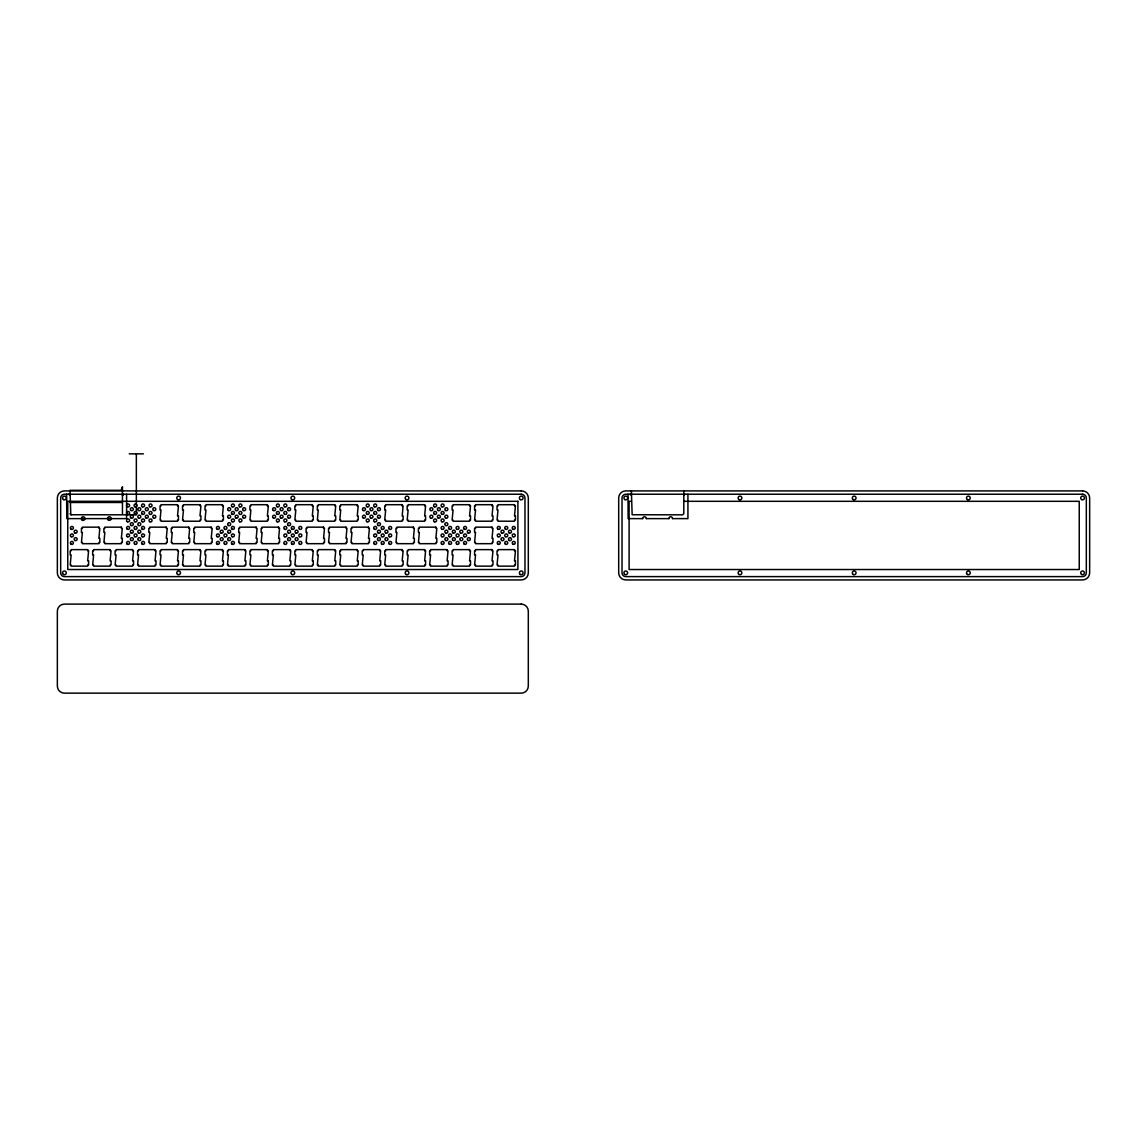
<?xml version="1.0" encoding="UTF-8"?>
<svg xmlns="http://www.w3.org/2000/svg" width="1147" height="1147" viewBox="0 0 1147 1147"><rect width="100%" height="100%" fill="white"/><g stroke="black" fill="none" stroke-linecap="round" stroke-linejoin="round"><path stroke-width="1.5" d="M122.457 513.641L122.457 486.772L121.037 490.314L70.039 490.314L70.784 514.745L136.35 514.831L136.35 453.854M683.813 495.404L684.988 494.228M129.267 453.854L143.418 453.854M631.395 501.311L629.101 501.311L629.101 569.529L1079.241 569.529L1079.241 501.311L683.813 501.311M70.039 502.486L122.457 502.486M642.693 518.616L628.126 518.616L627.997 494.228M646.291 518.616L668.902 518.616M672.5 518.616L687.928 518.616L687.928 494.228M630.205 494.228L631.395 495.404M71.114 514.817L70.039 513.641M66.641 494.228L66.784 518.616L126.586 518.616L126.586 494.228M683.813 490.902L683.798 513.756L682.623 514.831L632.14 514.745L631.395 490.902M642.693 518.573A1.792 1.792 0 0 1 644.499 516.767A1.792 1.792 0 0 1 646.291 518.573M668.902 518.573A1.792 1.792 0 0 1 670.708 516.767A1.792 1.792 0 0 1 672.5 518.573M122.471 495.318L123.647 494.228L122.471 495.303M521.225 490.902L64.433 490.902A7.083 7.083 0 0 0 57.35 497.97L57.35 572.855A7.083 7.083 0 0 0 64.433 579.938L521.225 579.938A7.083 7.083 0 0 0 528.308 572.855L528.308 497.97A7.083 7.083 0 0 0 521.225 490.902M1082.567 490.902L625.775 490.902A7.083 7.083 0 0 0 618.692 497.97L618.692 572.855A7.083 7.083 0 0 0 625.775 579.938L1082.567 579.938A7.083 7.083 0 0 0 1089.65 572.855L1089.65 497.97A7.083 7.083 0 0 0 1082.567 490.902M521.225 494.228L64.433 494.228A3.742 3.742 0 0 0 60.676 497.97L60.676 572.855A3.742 3.742 0 0 0 64.433 576.611L521.225 576.611A3.742 3.742 0 0 0 524.968 572.855L524.968 497.97A3.742 3.742 0 0 0 521.225 494.228M1082.567 494.228L625.775 494.228A3.742 3.742 0 0 0 622.032 497.97L622.032 572.855A3.742 3.742 0 0 0 625.775 576.611L1082.567 576.611A3.742 3.742 0 0 0 1086.324 572.855L1086.324 497.97A3.742 3.742 0 0 0 1082.567 494.228M517.899 501.311L67.759 501.311L67.759 569.529L517.899 569.529L517.899 501.311M177.527 504.694L161.01 504.694L161.01 505.87L160.064 505.87L160.064 509.999L161.01 509.999L160.064 520.021L161.01 520.021L161.01 521.211L177.527 521.211L177.527 520.021L178.459 520.021L178.459 515.906L177.527 515.906L178.459 505.87L177.527 505.87L177.527 504.694M199.979 504.694L183.477 504.694L183.477 505.87L182.531 505.87L182.531 509.999L183.477 509.999L182.531 520.021L183.477 520.021L183.477 521.211L199.979 521.211L199.979 520.021L200.926 520.021L200.926 515.906L199.979 515.906L200.926 505.87L199.979 505.87L199.979 504.694M222.446 504.694L205.944 504.694L205.944 505.87L204.998 505.87L204.998 509.999L205.944 509.999L204.998 520.021L205.944 520.021L205.944 521.211L222.446 521.211L222.446 520.021L223.393 520.021L223.393 515.906L222.446 515.906L223.393 505.87L222.446 505.87L222.446 504.694M267.38 504.694L250.878 504.694L250.878 505.87L249.931 505.87L249.931 509.999L250.878 509.999L249.931 520.021L250.878 520.021L250.878 521.211L267.38 521.211L267.38 520.021L268.326 520.021L268.326 515.906L267.38 515.906L268.326 505.87L267.38 505.87L267.38 504.694M312.314 504.694L295.811 504.694L295.811 505.87L294.865 505.87L294.865 509.999L295.811 509.999L294.865 520.021L295.811 520.021L295.811 521.211L312.314 521.211L312.314 520.021L313.26 520.021L313.26 515.906L312.314 515.906L313.26 505.87L312.314 505.87L312.314 504.694M334.781 504.694L318.264 504.694L318.264 505.87L317.332 505.87L317.332 509.999L318.264 509.999L317.332 520.021L318.264 520.021L318.264 521.211L334.781 521.211L334.781 520.021L335.727 520.021L335.727 515.906L334.781 515.906L335.727 505.87L334.781 505.87L334.781 504.694M357.247 504.694L340.731 504.694L340.731 505.87L339.799 505.87L339.799 509.999L340.731 509.999L339.799 520.021L340.731 520.021L340.731 521.211L357.247 521.211L357.247 520.021L358.194 520.021L358.194 515.906L357.247 515.906L358.194 505.87L357.247 505.87L357.247 504.694M402.181 504.694L385.664 504.694L385.664 505.87L384.718 505.87L384.718 509.999L385.664 509.999L384.718 520.021L385.664 520.021L385.664 521.211L402.181 521.211L402.181 520.021L403.127 520.021L403.127 515.906L402.181 515.906L403.127 505.87L402.181 505.87L402.181 504.694M424.648 504.694L408.131 504.694L408.131 505.87L407.185 505.87L407.185 509.999L408.131 509.999L407.185 520.021L408.131 520.021L408.131 521.211L424.648 521.211L424.648 520.021L425.58 520.021L425.58 515.906L424.648 515.906L425.58 505.87L424.648 505.87L424.648 504.694M469.567 504.694L453.065 504.694L453.065 505.87L452.119 505.87L452.119 509.999L453.065 509.999L452.119 520.021L453.065 520.021L453.065 521.211L469.567 521.211L469.567 520.021L470.514 520.021L470.514 515.906L469.567 515.906L470.514 505.87L469.567 505.87L469.567 504.694M492.034 504.694L475.532 504.694L475.532 505.87L474.586 505.87L474.586 509.999L475.532 509.999L474.586 520.021L475.532 520.021L475.532 521.211L492.034 521.211L492.034 520.021L492.981 520.021L492.981 515.906L492.034 515.906L492.981 505.87L492.034 505.87L492.034 504.694M514.501 504.694L497.999 504.694L497.999 505.87L497.052 505.87L497.052 509.999L497.999 509.999L497.052 520.021L497.999 520.021L497.999 521.211L514.501 521.211L514.501 520.021L515.447 520.021L515.447 515.906L514.501 515.906L515.447 505.87L514.501 505.87L514.501 504.694M98.886 527.161L82.383 527.161L82.383 528.337L81.437 528.337L81.437 532.466L82.383 532.466L81.437 542.488L82.383 542.488L82.383 543.678L98.886 543.678L98.886 542.488L99.832 542.488L99.832 538.359L98.886 538.359L99.832 528.337L98.886 528.337L98.886 527.161M121.353 527.161L104.85 527.161L104.85 528.337L103.904 528.337L103.904 532.466L104.85 532.466L103.904 542.488L104.85 542.488L104.85 543.678L121.353 543.678L121.353 542.488L122.299 542.488L122.299 538.359L121.353 538.359L122.299 528.337L121.353 528.337L121.353 527.161M166.286 527.161L149.784 527.161L149.784 528.337L148.838 528.337L148.838 532.466L149.784 532.466L148.838 542.488L149.784 542.488L149.784 543.678L166.286 543.678L166.286 542.488L167.233 542.488L167.233 538.359L166.286 538.359L167.233 528.337L166.286 528.337L166.286 527.161M188.753 527.161L172.236 527.161L172.236 528.337L171.304 528.337L171.304 532.466L172.236 532.466L171.304 542.488L172.236 542.488L172.236 543.678L188.753 543.678L188.753 542.488L189.699 542.488L189.699 538.359L188.753 538.359L189.699 528.337L188.753 528.337L188.753 527.161M211.22 527.161L194.703 527.161L194.703 528.337L193.771 528.337L193.771 532.466L194.703 532.466L193.771 542.488L194.703 542.488L194.703 543.678L211.22 543.678L211.22 542.488L212.166 542.488L212.166 538.359L211.22 538.359L212.166 528.337L211.22 528.337L211.22 527.161M256.154 527.161L239.637 527.161L239.637 528.337L238.691 528.337L238.691 532.466L239.637 532.466L238.691 542.488L239.637 542.488L239.637 543.678L256.154 543.678L256.154 542.488L257.1 542.488L257.1 538.359L256.154 538.359L257.1 528.337L256.154 528.337L256.154 527.161M278.621 527.161L262.104 527.161L262.104 528.337L261.158 528.337L261.158 532.466L262.104 532.466L261.158 542.488L262.104 542.488L262.104 543.678L278.621 543.678L278.621 542.488L279.553 542.488L279.553 538.359L278.621 538.359L279.553 528.337L278.621 528.337L278.621 527.161M323.554 527.161L307.038 527.161L307.038 528.337L306.091 528.337L306.091 532.466L307.038 532.466L306.091 542.488L307.038 542.488L307.038 543.678L323.554 543.678L323.554 542.488L324.486 542.488L324.486 538.359L323.554 538.359L324.486 528.337L323.554 528.337L323.554 527.161M346.007 527.161L329.504 527.161L329.504 528.337L328.558 528.337L328.558 532.466L329.504 532.466L328.558 542.488L329.504 542.488L329.504 543.678L346.007 543.678L346.007 542.488L346.953 542.488L346.953 538.359L346.007 538.359L346.953 528.337L346.007 528.337L346.007 527.161M368.474 527.161L351.971 527.161L351.971 528.337L351.025 528.337L351.025 532.466L351.971 532.466L351.025 542.488L351.971 542.488L351.971 543.678L368.474 543.678L368.474 542.488L369.42 542.488L369.42 538.359L368.474 538.359L369.42 528.337L368.474 528.337L368.474 527.161M413.407 527.161L396.905 527.161L396.905 528.337L395.959 528.337L395.959 532.466L396.905 532.466L395.959 542.488L396.905 542.488L396.905 543.678L413.407 543.678L413.407 542.488L414.354 542.488L414.354 538.359L413.407 538.359L414.354 528.337L413.407 528.337L413.407 527.161M435.874 527.161L419.372 527.161L419.372 528.337L418.426 528.337L418.426 532.466L419.372 532.466L418.426 542.488L419.372 542.488L419.372 543.678L435.874 543.678L435.874 542.488L436.821 542.488L436.821 538.359L435.874 538.359L436.821 528.337L435.874 528.337L435.874 527.161M492.034 527.161L475.532 527.161L475.532 528.337L474.586 528.337L474.586 532.466L475.532 532.466L474.586 542.488L475.532 542.488L475.532 543.678L492.034 543.678L492.034 542.488L492.981 542.488L492.981 538.359L492.034 538.359L492.981 528.337L492.034 528.337L492.034 527.161M87.659 549.628L71.143 549.628L71.143 550.804L70.211 550.804L70.211 554.933L71.143 554.933L70.211 564.955L71.143 564.955L71.143 566.145L87.659 566.145L87.659 564.955L88.606 564.955L88.606 560.826L87.659 560.826L88.606 550.804L87.659 550.804L87.659 549.628M110.126 549.628L93.61 549.628L93.61 550.804L92.663 550.804L92.663 554.933L93.61 554.933L92.663 564.955L93.61 564.955L93.61 566.145L110.126 566.145L110.126 564.955L111.073 564.955L111.073 560.826L110.126 560.826L111.073 550.804L110.126 550.804L110.126 549.628M132.593 549.628L116.076 549.628L116.076 550.804L115.13 550.804L115.13 554.933L116.076 554.933L115.13 564.955L116.076 564.955L116.076 566.145L132.593 566.145L132.593 564.955L133.539 564.955L133.539 560.826L132.593 560.826L133.539 550.804L132.593 550.804L132.593 549.628M155.06 549.628L138.543 549.628L138.543 550.804L137.597 550.804L137.597 554.933L138.543 554.933L137.597 564.955L138.543 564.955L138.543 566.145L155.06 566.145L155.06 564.955L155.992 564.955L155.992 560.826L155.06 560.826L155.992 550.804L155.06 550.804L155.06 549.628M177.527 549.628L161.01 549.628L161.01 550.804L160.064 550.804L160.064 554.933L161.01 554.933L160.064 564.955L161.01 564.955L161.01 566.145L177.527 566.145L177.527 564.955L178.459 564.955L178.459 560.826L177.527 560.826L178.459 550.804L177.527 550.804L177.527 549.628M199.979 549.628L183.477 549.628L183.477 550.804L182.531 550.804L182.531 554.933L183.477 554.933L182.531 564.955L183.477 564.955L183.477 566.145L199.979 566.145L199.979 564.955L200.926 564.955L200.926 560.826L199.979 560.826L200.926 550.804L199.979 550.804L199.979 549.628M222.446 549.628L205.944 549.628L205.944 550.804L204.998 550.804L204.998 554.933L205.944 554.933L204.998 564.955L205.944 564.955L205.944 566.145L222.446 566.145L222.446 564.955L223.393 564.955L223.393 560.826L222.446 560.826L223.393 550.804L222.446 550.804L222.446 549.628M244.913 549.628L228.411 549.628L228.411 550.804L227.464 550.804L227.464 554.933L228.411 554.933L227.464 564.955L228.411 564.955L228.411 566.145L244.913 566.145L244.913 564.955L245.859 564.955L245.859 560.826L244.913 560.826L245.859 550.804L244.913 550.804L244.913 549.628M267.38 549.628L250.878 549.628L250.878 550.804L249.931 550.804L249.931 554.933L250.878 554.933L249.931 564.955L250.878 564.955L250.878 566.145L267.38 566.145L267.38 564.955L268.326 564.955L268.326 560.826L267.38 560.826L268.326 550.804L267.38 550.804L267.38 549.628M289.847 549.628L273.344 549.628L273.344 550.804L272.398 550.804L272.398 554.933L273.344 554.933L272.398 564.955L273.344 564.955L273.344 566.145L289.847 566.145L289.847 564.955L290.793 564.955L290.793 560.826L289.847 560.826L290.793 550.804L289.847 550.804L289.847 549.628M312.314 549.628L295.811 549.628L295.811 550.804L294.865 550.804L294.865 554.933L295.811 554.933L294.865 564.955L295.811 564.955L295.811 566.145L312.314 566.145L312.314 564.955L313.26 564.955L313.26 560.826L312.314 560.826L313.26 550.804L312.314 550.804L312.314 549.628M334.781 549.628L318.264 549.628L318.264 550.804L317.332 550.804L317.332 554.933L318.264 554.933L317.332 564.955L318.264 564.955L318.264 566.145L334.781 566.145L334.781 564.955L335.727 564.955L335.727 560.826L334.781 560.826L335.727 550.804L334.781 550.804L334.781 549.628M357.247 549.628L340.731 549.628L340.731 550.804L339.799 550.804L339.799 554.933L340.731 554.933L339.799 564.955L340.731 564.955L340.731 566.145L357.247 566.145L357.247 564.955L358.194 564.955L358.194 560.826L357.247 560.826L358.194 550.804L357.247 550.804L357.247 549.628M379.714 549.628L363.198 549.628L363.198 550.804L362.251 550.804L362.251 554.933L363.198 554.933L362.251 564.955L363.198 564.955L363.198 566.145L379.714 566.145L379.714 564.955L380.661 564.955L380.661 560.826L379.714 560.826L380.661 550.804L379.714 550.804L379.714 549.628M402.181 549.628L385.664 549.628L385.664 550.804L384.718 550.804L384.718 554.933L385.664 554.933L384.718 564.955L385.664 564.955L385.664 566.145L402.181 566.145L402.181 564.955L403.127 564.955L403.127 560.826L402.181 560.826L403.127 550.804L402.181 550.804L402.181 549.628M424.648 549.628L408.131 549.628L408.131 550.804L407.185 550.804L407.185 554.933L408.131 554.933L407.185 564.955L408.131 564.955L408.131 566.145L424.648 566.145L424.648 564.955L425.58 564.955L425.58 560.826L424.648 560.826L425.58 550.804L424.648 550.804L424.648 549.628M447.115 549.628L430.598 549.628L430.598 550.804L429.652 550.804L429.652 554.933L430.598 554.933L429.652 564.955L430.598 564.955L430.598 566.145L447.115 566.145L447.115 564.955L448.047 564.955L448.047 560.826L447.115 560.826L448.047 550.804L447.115 550.804L447.115 549.628M469.567 549.628L453.065 549.628L453.065 550.804L452.119 550.804L452.119 554.933L453.065 554.933L452.119 564.955L453.065 564.955L453.065 566.145L469.567 566.145L469.567 564.955L470.514 564.955L470.514 560.826L469.567 560.826L470.514 550.804L469.567 550.804L469.567 549.628M492.034 549.628L475.532 549.628L475.532 550.804L474.586 550.804L474.586 554.933L475.532 554.933L474.586 564.955L475.532 564.955L475.532 566.145L492.034 566.145L492.034 564.955L492.981 564.955L492.981 560.826L492.034 560.826L492.981 550.804L492.034 550.804L492.034 549.628M514.501 549.628L497.999 549.628L497.999 550.804L497.052 550.804L497.052 554.933L497.999 554.933L497.052 564.955L497.999 564.955L497.999 566.145L514.501 566.145L514.501 564.955L515.447 564.955L515.447 560.826L514.501 560.826L515.447 550.804L514.501 550.804L514.501 549.628M521.225 604.111L64.433 604.111A7.083 7.083 0 0 0 57.35 611.193L57.35 686.078A7.083 7.083 0 0 0 64.433 693.146L521.225 693.146A7.083 7.083 0 0 0 528.308 686.078L528.308 611.193A7.083 7.083 0 0 0 521.225 604.111M68.949 494.228L70.039 495.404L69.078 494.257M63.486 574.475A1.878 1.878 0 0 0 66.297 572.855A1.878 1.878 0 0 0 63.486 571.235A1.878 1.878 0 0 0 63.486 574.475M63.486 499.59A1.878 1.878 0 0 0 66.297 497.97A1.878 1.878 0 0 0 63.486 496.35A1.878 1.878 0 0 0 63.486 499.59M177.685 574.475A1.878 1.878 0 0 0 180.495 572.855A1.878 1.878 0 0 0 177.685 571.235A1.878 1.878 0 0 0 177.685 574.475M177.685 499.59A1.878 1.878 0 0 0 180.495 497.97A1.878 1.878 0 0 0 177.685 496.35A1.878 1.878 0 0 0 177.685 499.59M291.897 574.475A1.878 1.878 0 0 0 294.693 572.855A1.878 1.878 0 0 0 291.897 571.235A1.878 1.878 0 0 0 291.897 574.475M291.897 499.59A1.878 1.878 0 0 0 294.693 497.97A1.878 1.878 0 0 0 291.897 496.35A1.878 1.878 0 0 0 291.897 499.59M406.095 499.59A1.878 1.878 0 0 0 408.906 497.97A1.878 1.878 0 0 0 406.095 496.35A1.878 1.878 0 0 0 406.095 499.59M406.095 574.475A1.878 1.878 0 0 0 408.906 572.855A1.878 1.878 0 0 0 406.095 571.235A1.878 1.878 0 0 0 406.095 574.475M520.294 574.475A1.878 1.878 0 0 0 523.104 572.855A1.878 1.878 0 0 0 520.294 571.235A1.878 1.878 0 0 0 520.294 574.475M520.294 499.59A1.878 1.878 0 0 0 523.104 497.97A1.878 1.878 0 0 0 520.294 496.35A1.878 1.878 0 0 0 520.294 499.59M82.254 520.121A1.792 1.792 0 0 0 84.95 518.573A1.792 1.792 0 0 0 82.254 517.01A1.792 1.792 0 0 0 82.254 520.121M108.463 520.121A1.792 1.792 0 0 0 111.159 518.573A1.792 1.792 0 0 0 108.463 517.01A1.792 1.792 0 0 0 108.463 520.121M468.062 532.968A1.491 1.491 0 0 0 470.299 531.678A1.491 1.491 0 0 0 468.062 530.373A1.491 1.491 0 0 0 468.062 532.968M468.062 540.452A1.491 1.491 0 0 0 470.299 539.162A1.491 1.491 0 0 0 468.062 537.871A1.491 1.491 0 0 0 468.062 540.452M378.195 525.484A1.491 1.491 0 0 0 380.446 524.179A1.491 1.491 0 0 0 378.195 522.889A1.491 1.491 0 0 0 378.195 525.484M127.331 506.759A1.491 1.491 0 0 0 129.582 505.469A1.491 1.491 0 0 0 127.331 504.164A1.491 1.491 0 0 0 127.331 506.759M127.331 521.742A1.491 1.491 0 0 0 129.582 520.437A1.491 1.491 0 0 0 127.331 519.147A1.491 1.491 0 0 0 127.331 521.742M127.331 514.243A1.491 1.491 0 0 0 129.582 512.953A1.491 1.491 0 0 0 127.331 511.648A1.491 1.491 0 0 0 127.331 514.243M138.558 525.484A1.491 1.491 0 0 0 140.809 524.179A1.491 1.491 0 0 0 138.558 522.889A1.491 1.491 0 0 0 138.558 525.484M228.425 525.484A1.491 1.491 0 0 0 230.676 524.179A1.491 1.491 0 0 0 228.425 522.889A1.491 1.491 0 0 0 228.425 525.484M131.073 525.484A1.491 1.491 0 0 0 133.324 524.179A1.491 1.491 0 0 0 131.073 522.889A1.491 1.491 0 0 0 131.073 525.484M288.327 525.484A1.491 1.491 0 0 0 290.578 524.179A1.491 1.491 0 0 0 288.327 522.889A1.491 1.491 0 0 0 288.327 525.484M445.595 525.484A1.491 1.491 0 0 0 447.846 524.179A1.491 1.491 0 0 0 445.595 522.889A1.491 1.491 0 0 0 445.595 525.484M131.073 510.501A1.491 1.491 0 0 0 133.324 509.211A1.491 1.491 0 0 0 131.073 507.906A1.491 1.491 0 0 0 131.073 510.501M134.816 506.759A1.491 1.491 0 0 0 137.066 505.469A1.491 1.491 0 0 0 134.816 504.164A1.491 1.491 0 0 0 134.816 506.759M131.073 518A1.491 1.491 0 0 0 133.324 516.695A1.491 1.491 0 0 0 131.073 515.404A1.491 1.491 0 0 0 131.073 518M134.816 521.742A1.491 1.491 0 0 0 137.066 520.437A1.491 1.491 0 0 0 134.816 519.147A1.491 1.491 0 0 0 134.816 521.742M134.816 514.243A1.491 1.491 0 0 0 137.066 512.953A1.491 1.491 0 0 0 134.816 511.648A1.491 1.491 0 0 0 134.816 514.243M430.612 518A1.491 1.491 0 0 0 432.863 516.695A1.491 1.491 0 0 0 430.612 515.404A1.491 1.491 0 0 0 430.612 518M434.355 521.742A1.491 1.491 0 0 0 436.606 520.437A1.491 1.491 0 0 0 434.355 519.147A1.491 1.491 0 0 0 434.355 521.742M430.612 510.501A1.491 1.491 0 0 0 432.863 509.211A1.491 1.491 0 0 0 430.612 507.906A1.491 1.491 0 0 0 430.612 510.501M434.355 514.243A1.491 1.491 0 0 0 436.606 512.953A1.491 1.491 0 0 0 434.355 511.648A1.491 1.491 0 0 0 434.355 514.243M434.355 506.759A1.491 1.491 0 0 0 436.606 505.469A1.491 1.491 0 0 0 434.355 504.164A1.491 1.491 0 0 0 434.355 506.759M445.595 510.501A1.491 1.491 0 0 0 447.846 509.211A1.491 1.491 0 0 0 445.595 507.906A1.491 1.491 0 0 0 445.595 510.501M445.595 518A1.491 1.491 0 0 0 447.846 516.695A1.491 1.491 0 0 0 445.595 515.404A1.491 1.491 0 0 0 445.595 518M441.853 521.742A1.491 1.491 0 0 0 444.09 520.437A1.491 1.491 0 0 0 441.853 519.147A1.491 1.491 0 0 0 441.853 521.742M438.111 518A1.491 1.491 0 0 0 440.348 516.695A1.491 1.491 0 0 0 438.111 515.404A1.491 1.491 0 0 0 438.111 518M441.853 514.243A1.491 1.491 0 0 0 444.09 512.953A1.491 1.491 0 0 0 441.853 511.648A1.491 1.491 0 0 0 441.853 514.243M441.853 506.759A1.491 1.491 0 0 0 444.09 505.469A1.491 1.491 0 0 0 441.853 504.164A1.491 1.491 0 0 0 441.853 506.759M438.111 510.501A1.491 1.491 0 0 0 440.348 509.211A1.491 1.491 0 0 0 438.111 507.906A1.491 1.491 0 0 0 438.111 510.501M363.226 518A1.491 1.491 0 0 0 365.463 516.695A1.491 1.491 0 0 0 363.226 515.404A1.491 1.491 0 0 0 363.226 518M366.968 521.742A1.491 1.491 0 0 0 369.205 520.437A1.491 1.491 0 0 0 366.968 519.147A1.491 1.491 0 0 0 366.968 521.742M363.226 510.501A1.491 1.491 0 0 0 365.463 509.211A1.491 1.491 0 0 0 363.226 507.906A1.491 1.491 0 0 0 363.226 510.501M366.968 514.243A1.491 1.491 0 0 0 369.205 512.953A1.491 1.491 0 0 0 366.968 511.648A1.491 1.491 0 0 0 366.968 514.243M366.968 506.759A1.491 1.491 0 0 0 369.205 505.469A1.491 1.491 0 0 0 366.968 504.164A1.491 1.491 0 0 0 366.968 506.759M378.195 510.501A1.491 1.491 0 0 0 380.446 509.211A1.491 1.491 0 0 0 378.195 507.906A1.491 1.491 0 0 0 378.195 510.501M378.195 518A1.491 1.491 0 0 0 380.446 516.695A1.491 1.491 0 0 0 378.195 515.404A1.491 1.491 0 0 0 378.195 518M374.452 521.742A1.491 1.491 0 0 0 376.703 520.437A1.491 1.491 0 0 0 374.452 519.147A1.491 1.491 0 0 0 374.452 521.742M370.71 518A1.491 1.491 0 0 0 372.947 516.695A1.491 1.491 0 0 0 370.71 515.404A1.491 1.491 0 0 0 370.71 518M374.452 514.243A1.491 1.491 0 0 0 376.703 512.953A1.491 1.491 0 0 0 374.452 511.648A1.491 1.491 0 0 0 374.452 514.243M374.452 506.759A1.491 1.491 0 0 0 376.703 505.469A1.491 1.491 0 0 0 374.452 504.164A1.491 1.491 0 0 0 374.452 506.759M370.71 510.501A1.491 1.491 0 0 0 372.947 509.211A1.491 1.491 0 0 0 370.71 507.906A1.491 1.491 0 0 0 370.71 510.501M273.359 518A1.491 1.491 0 0 0 275.61 516.695A1.491 1.491 0 0 0 273.359 515.404A1.491 1.491 0 0 0 273.359 518M277.101 521.742A1.491 1.491 0 0 0 279.352 520.437A1.491 1.491 0 0 0 277.101 519.147A1.491 1.491 0 0 0 277.101 521.742M273.359 510.501A1.491 1.491 0 0 0 275.61 509.211A1.491 1.491 0 0 0 273.359 507.906A1.491 1.491 0 0 0 273.359 510.501M277.101 514.243A1.491 1.491 0 0 0 279.352 512.953A1.491 1.491 0 0 0 277.101 511.648A1.491 1.491 0 0 0 277.101 514.243M277.101 506.759A1.491 1.491 0 0 0 279.352 505.469A1.491 1.491 0 0 0 277.101 504.164A1.491 1.491 0 0 0 277.101 506.759M288.327 510.501A1.491 1.491 0 0 0 290.578 509.211A1.491 1.491 0 0 0 288.327 507.906A1.491 1.491 0 0 0 288.327 510.501M288.327 518A1.491 1.491 0 0 0 290.578 516.695A1.491 1.491 0 0 0 288.327 515.404A1.491 1.491 0 0 0 288.327 518M284.585 521.742A1.491 1.491 0 0 0 286.836 520.437A1.491 1.491 0 0 0 284.585 519.147A1.491 1.491 0 0 0 284.585 521.742M280.843 518A1.491 1.491 0 0 0 283.094 516.695A1.491 1.491 0 0 0 280.843 515.404A1.491 1.491 0 0 0 280.843 518M284.585 514.243A1.491 1.491 0 0 0 286.836 512.953A1.491 1.491 0 0 0 284.585 511.648A1.491 1.491 0 0 0 284.585 514.243M284.585 506.759A1.491 1.491 0 0 0 286.836 505.469A1.491 1.491 0 0 0 284.585 504.164A1.491 1.491 0 0 0 284.585 506.759M280.843 510.501A1.491 1.491 0 0 0 283.094 509.211A1.491 1.491 0 0 0 280.843 507.906A1.491 1.491 0 0 0 280.843 510.501M239.651 521.742A1.491 1.491 0 0 0 241.902 520.437A1.491 1.491 0 0 0 239.651 519.147A1.491 1.491 0 0 0 239.651 521.742M243.408 518A1.491 1.491 0 0 0 245.644 516.695A1.491 1.491 0 0 0 243.408 515.404A1.491 1.491 0 0 0 243.408 518M232.167 521.742A1.491 1.491 0 0 0 234.418 520.437A1.491 1.491 0 0 0 232.167 519.147A1.491 1.491 0 0 0 232.167 521.742M235.909 518A1.491 1.491 0 0 0 238.16 516.695A1.491 1.491 0 0 0 235.909 515.404A1.491 1.491 0 0 0 235.909 518M228.425 518A1.491 1.491 0 0 0 230.676 516.695A1.491 1.491 0 0 0 228.425 515.404A1.491 1.491 0 0 0 228.425 518M232.167 506.759A1.491 1.491 0 0 0 234.418 505.469A1.491 1.491 0 0 0 232.167 504.164A1.491 1.491 0 0 0 232.167 506.759M239.651 506.759A1.491 1.491 0 0 0 241.902 505.469A1.491 1.491 0 0 0 239.651 504.164A1.491 1.491 0 0 0 239.651 506.759M243.408 510.501A1.491 1.491 0 0 0 245.644 509.211A1.491 1.491 0 0 0 243.408 507.906A1.491 1.491 0 0 0 243.408 510.501M239.651 514.243A1.491 1.491 0 0 0 241.902 512.953A1.491 1.491 0 0 0 239.651 511.648A1.491 1.491 0 0 0 239.651 514.243M235.909 510.501A1.491 1.491 0 0 0 238.16 509.211A1.491 1.491 0 0 0 235.909 507.906A1.491 1.491 0 0 0 235.909 510.501M228.425 510.501A1.491 1.491 0 0 0 230.676 509.211A1.491 1.491 0 0 0 228.425 507.906A1.491 1.491 0 0 0 228.425 510.501M232.167 514.243A1.491 1.491 0 0 0 234.418 512.953A1.491 1.491 0 0 0 232.167 511.648A1.491 1.491 0 0 0 232.167 514.243M138.558 518A1.491 1.491 0 0 0 140.809 516.695A1.491 1.491 0 0 0 138.558 515.404A1.491 1.491 0 0 0 138.558 518M142.3 521.742A1.491 1.491 0 0 0 144.551 520.437A1.491 1.491 0 0 0 142.3 519.147A1.491 1.491 0 0 0 142.3 521.742M138.558 510.501A1.491 1.491 0 0 0 140.809 509.211A1.491 1.491 0 0 0 138.558 507.906A1.491 1.491 0 0 0 138.558 510.501M142.3 514.243A1.491 1.491 0 0 0 144.551 512.953A1.491 1.491 0 0 0 142.3 511.648A1.491 1.491 0 0 0 142.3 514.243M142.3 506.759A1.491 1.491 0 0 0 144.551 505.469A1.491 1.491 0 0 0 142.3 504.164A1.491 1.491 0 0 0 142.3 506.759M153.54 510.501A1.491 1.491 0 0 0 155.791 509.211A1.491 1.491 0 0 0 153.54 507.906A1.491 1.491 0 0 0 153.54 510.501M153.54 518A1.491 1.491 0 0 0 155.791 516.695A1.491 1.491 0 0 0 153.54 515.404A1.491 1.491 0 0 0 153.54 518M149.798 521.742A1.491 1.491 0 0 0 152.035 520.437A1.491 1.491 0 0 0 149.798 519.147A1.491 1.491 0 0 0 149.798 521.742M146.056 518A1.491 1.491 0 0 0 148.293 516.695A1.491 1.491 0 0 0 146.056 515.404A1.491 1.491 0 0 0 146.056 518M149.798 514.243A1.491 1.491 0 0 0 152.035 512.953A1.491 1.491 0 0 0 149.798 511.648A1.491 1.491 0 0 0 149.798 514.243M149.798 506.759A1.491 1.491 0 0 0 152.035 505.469A1.491 1.491 0 0 0 149.798 504.164A1.491 1.491 0 0 0 149.798 506.759M146.056 510.501A1.491 1.491 0 0 0 148.293 509.211A1.491 1.491 0 0 0 146.056 507.906A1.491 1.491 0 0 0 146.056 510.501M460.564 532.968A1.491 1.491 0 0 0 462.815 531.678A1.491 1.491 0 0 0 460.564 530.373A1.491 1.491 0 0 0 460.564 532.968M464.32 529.226A1.491 1.491 0 0 0 466.557 527.935A1.491 1.491 0 0 0 464.32 526.631A1.491 1.491 0 0 0 464.32 529.226M460.564 540.452A1.491 1.491 0 0 0 462.815 539.162A1.491 1.491 0 0 0 460.564 537.871A1.491 1.491 0 0 0 460.564 540.452M464.32 544.208A1.491 1.491 0 0 0 466.557 542.904A1.491 1.491 0 0 0 464.32 541.613A1.491 1.491 0 0 0 464.32 544.208M464.32 536.71A1.491 1.491 0 0 0 466.557 535.42A1.491 1.491 0 0 0 464.32 534.115A1.491 1.491 0 0 0 464.32 536.71M74.913 540.452A1.491 1.491 0 0 0 77.15 539.162A1.491 1.491 0 0 0 74.913 537.871A1.491 1.491 0 0 0 74.913 540.452M71.171 544.208A1.491 1.491 0 0 0 73.408 542.904A1.491 1.491 0 0 0 71.171 541.613A1.491 1.491 0 0 0 71.171 544.208M74.913 532.968A1.491 1.491 0 0 0 77.15 531.678A1.491 1.491 0 0 0 74.913 530.373A1.491 1.491 0 0 0 74.913 532.968M71.171 529.226A1.491 1.491 0 0 0 73.408 527.935A1.491 1.491 0 0 0 71.171 526.631A1.491 1.491 0 0 0 71.171 529.226M71.171 536.71A1.491 1.491 0 0 0 73.408 535.42A1.491 1.491 0 0 0 71.171 534.115A1.491 1.491 0 0 0 71.171 536.71M441.853 544.208A1.491 1.491 0 0 0 444.09 542.904A1.491 1.491 0 0 0 441.853 541.613A1.491 1.491 0 0 0 441.853 544.208M445.595 540.452A1.491 1.491 0 0 0 447.846 539.162A1.491 1.491 0 0 0 445.595 537.871A1.491 1.491 0 0 0 445.595 540.452M441.853 536.71A1.491 1.491 0 0 0 444.09 535.42A1.491 1.491 0 0 0 441.853 534.115A1.491 1.491 0 0 0 441.853 536.71M445.595 532.968A1.491 1.491 0 0 0 447.846 531.678A1.491 1.491 0 0 0 445.595 530.373A1.491 1.491 0 0 0 445.595 532.968M441.853 529.226A1.491 1.491 0 0 0 444.09 527.935A1.491 1.491 0 0 0 441.853 526.631A1.491 1.491 0 0 0 441.853 529.226M456.821 529.226A1.491 1.491 0 0 0 459.072 527.935A1.491 1.491 0 0 0 456.821 526.631A1.491 1.491 0 0 0 456.821 529.226M456.821 536.71A1.491 1.491 0 0 0 459.072 535.42A1.491 1.491 0 0 0 456.821 534.115A1.491 1.491 0 0 0 456.821 536.71M456.821 544.208A1.491 1.491 0 0 0 459.072 542.904A1.491 1.491 0 0 0 456.821 541.613A1.491 1.491 0 0 0 456.821 544.208M453.079 540.452A1.491 1.491 0 0 0 455.33 539.162A1.491 1.491 0 0 0 453.079 537.871A1.491 1.491 0 0 0 453.079 540.452M449.337 544.208A1.491 1.491 0 0 0 451.588 542.904A1.491 1.491 0 0 0 449.337 541.613A1.491 1.491 0 0 0 449.337 544.208M453.079 532.968A1.491 1.491 0 0 0 455.33 531.678A1.491 1.491 0 0 0 453.079 530.373A1.491 1.491 0 0 0 453.079 532.968M449.337 529.226A1.491 1.491 0 0 0 451.588 527.935A1.491 1.491 0 0 0 449.337 526.631A1.491 1.491 0 0 0 449.337 529.226M449.337 536.71A1.491 1.491 0 0 0 451.588 535.42A1.491 1.491 0 0 0 449.337 534.115A1.491 1.491 0 0 0 449.337 536.71M498.013 544.208A1.491 1.491 0 0 0 500.264 542.904A1.491 1.491 0 0 0 498.013 541.613A1.491 1.491 0 0 0 498.013 544.208M501.755 540.452A1.491 1.491 0 0 0 504.006 539.162A1.491 1.491 0 0 0 501.755 537.871A1.491 1.491 0 0 0 501.755 540.452M498.013 536.71A1.491 1.491 0 0 0 500.264 535.42A1.491 1.491 0 0 0 498.013 534.115A1.491 1.491 0 0 0 498.013 536.71M501.755 532.968A1.491 1.491 0 0 0 504.006 531.678A1.491 1.491 0 0 0 501.755 530.373A1.491 1.491 0 0 0 501.755 532.968M498.013 529.226A1.491 1.491 0 0 0 500.264 527.935A1.491 1.491 0 0 0 498.013 526.631A1.491 1.491 0 0 0 498.013 529.226M512.996 529.226A1.491 1.491 0 0 0 515.232 527.935A1.491 1.491 0 0 0 512.996 526.631A1.491 1.491 0 0 0 512.996 529.226M512.996 536.71A1.491 1.491 0 0 0 515.232 535.42A1.491 1.491 0 0 0 512.996 534.115A1.491 1.491 0 0 0 512.996 536.71M512.996 544.208A1.491 1.491 0 0 0 515.232 542.904A1.491 1.491 0 0 0 512.996 541.613A1.491 1.491 0 0 0 512.996 544.208M509.239 540.452A1.491 1.491 0 0 0 511.49 539.162A1.491 1.491 0 0 0 509.239 537.871A1.491 1.491 0 0 0 509.239 540.452M505.497 544.208A1.491 1.491 0 0 0 507.748 542.904A1.491 1.491 0 0 0 505.497 541.613A1.491 1.491 0 0 0 505.497 544.208M509.239 532.968A1.491 1.491 0 0 0 511.49 531.678A1.491 1.491 0 0 0 509.239 530.373A1.491 1.491 0 0 0 509.239 532.968M505.497 529.226A1.491 1.491 0 0 0 507.748 527.935A1.491 1.491 0 0 0 505.497 526.631A1.491 1.491 0 0 0 505.497 529.226M505.497 536.71A1.491 1.491 0 0 0 507.748 535.42A1.491 1.491 0 0 0 505.497 534.115A1.491 1.491 0 0 0 505.497 536.71M374.452 544.208A1.491 1.491 0 0 0 376.703 542.904A1.491 1.491 0 0 0 374.452 541.613A1.491 1.491 0 0 0 374.452 544.208M378.195 540.452A1.491 1.491 0 0 0 380.446 539.162A1.491 1.491 0 0 0 378.195 537.871A1.491 1.491 0 0 0 378.195 540.452M374.452 536.71A1.491 1.491 0 0 0 376.703 535.42A1.491 1.491 0 0 0 374.452 534.115A1.491 1.491 0 0 0 374.452 536.71M378.195 532.968A1.491 1.491 0 0 0 380.446 531.678A1.491 1.491 0 0 0 378.195 530.373A1.491 1.491 0 0 0 378.195 532.968M374.452 529.226A1.491 1.491 0 0 0 376.703 527.935A1.491 1.491 0 0 0 374.452 526.631A1.491 1.491 0 0 0 374.452 529.226M389.435 529.226A1.491 1.491 0 0 0 391.672 527.935A1.491 1.491 0 0 0 389.435 526.631A1.491 1.491 0 0 0 389.435 529.226M389.435 536.71A1.491 1.491 0 0 0 391.672 535.42A1.491 1.491 0 0 0 389.435 534.115A1.491 1.491 0 0 0 389.435 536.71M389.435 544.208A1.491 1.491 0 0 0 391.672 542.904A1.491 1.491 0 0 0 389.435 541.613A1.491 1.491 0 0 0 389.435 544.208M385.679 540.452A1.491 1.491 0 0 0 387.93 539.162A1.491 1.491 0 0 0 385.679 537.871A1.491 1.491 0 0 0 385.679 540.452M381.937 544.208A1.491 1.491 0 0 0 384.188 542.904A1.491 1.491 0 0 0 381.937 541.613A1.491 1.491 0 0 0 381.937 544.208M385.679 532.968A1.491 1.491 0 0 0 387.93 531.678A1.491 1.491 0 0 0 385.679 530.373A1.491 1.491 0 0 0 385.679 532.968M381.937 529.226A1.491 1.491 0 0 0 384.188 527.935A1.491 1.491 0 0 0 381.937 526.631A1.491 1.491 0 0 0 381.937 529.226M381.937 536.71A1.491 1.491 0 0 0 384.188 535.42A1.491 1.491 0 0 0 381.937 534.115A1.491 1.491 0 0 0 381.937 536.71M284.585 544.208A1.491 1.491 0 0 0 286.836 542.904A1.491 1.491 0 0 0 284.585 541.613A1.491 1.491 0 0 0 284.585 544.208M288.327 540.452A1.491 1.491 0 0 0 290.578 539.162A1.491 1.491 0 0 0 288.327 537.871A1.491 1.491 0 0 0 288.327 540.452M284.585 536.71A1.491 1.491 0 0 0 286.836 535.42A1.491 1.491 0 0 0 284.585 534.115A1.491 1.491 0 0 0 284.585 536.71M288.327 532.968A1.491 1.491 0 0 0 290.578 531.678A1.491 1.491 0 0 0 288.327 530.373A1.491 1.491 0 0 0 288.327 532.968M284.585 529.226A1.491 1.491 0 0 0 286.836 527.935A1.491 1.491 0 0 0 284.585 526.631A1.491 1.491 0 0 0 284.585 529.226M299.568 529.226A1.491 1.491 0 0 0 301.819 527.935A1.491 1.491 0 0 0 299.568 526.631A1.491 1.491 0 0 0 299.568 529.226M299.568 536.71A1.491 1.491 0 0 0 301.819 535.42A1.491 1.491 0 0 0 299.568 534.115A1.491 1.491 0 0 0 299.568 536.71M299.568 544.208A1.491 1.491 0 0 0 301.819 542.904A1.491 1.491 0 0 0 299.568 541.613A1.491 1.491 0 0 0 299.568 544.208M295.826 540.452A1.491 1.491 0 0 0 298.062 539.162A1.491 1.491 0 0 0 295.826 537.871A1.491 1.491 0 0 0 295.826 540.452M292.084 544.208A1.491 1.491 0 0 0 294.32 542.904A1.491 1.491 0 0 0 292.084 541.613A1.491 1.491 0 0 0 292.084 544.208M295.826 532.968A1.491 1.491 0 0 0 298.062 531.678A1.491 1.491 0 0 0 295.826 530.373A1.491 1.491 0 0 0 295.826 532.968M292.084 529.226A1.491 1.491 0 0 0 294.32 527.935A1.491 1.491 0 0 0 292.084 526.631A1.491 1.491 0 0 0 292.084 529.226M292.084 536.71A1.491 1.491 0 0 0 294.32 535.42A1.491 1.491 0 0 0 292.084 534.115A1.491 1.491 0 0 0 292.084 536.71M217.199 544.208A1.491 1.491 0 0 0 219.435 542.904A1.491 1.491 0 0 0 217.199 541.613A1.491 1.491 0 0 0 217.199 544.208M220.941 540.452A1.491 1.491 0 0 0 223.178 539.162A1.491 1.491 0 0 0 220.941 537.871A1.491 1.491 0 0 0 220.941 540.452M217.199 536.71A1.491 1.491 0 0 0 219.435 535.42A1.491 1.491 0 0 0 217.199 534.115A1.491 1.491 0 0 0 217.199 536.71M220.941 532.968A1.491 1.491 0 0 0 223.178 531.678A1.491 1.491 0 0 0 220.941 530.373A1.491 1.491 0 0 0 220.941 532.968M217.199 529.226A1.491 1.491 0 0 0 219.435 527.935A1.491 1.491 0 0 0 217.199 526.631A1.491 1.491 0 0 0 217.199 529.226M232.167 529.226A1.491 1.491 0 0 0 234.418 527.935A1.491 1.491 0 0 0 232.167 526.631A1.491 1.491 0 0 0 232.167 529.226M232.167 536.71A1.491 1.491 0 0 0 234.418 535.42A1.491 1.491 0 0 0 232.167 534.115A1.491 1.491 0 0 0 232.167 536.71M232.167 544.208A1.491 1.491 0 0 0 234.418 542.904A1.491 1.491 0 0 0 232.167 541.613A1.491 1.491 0 0 0 232.167 544.208M228.425 540.452A1.491 1.491 0 0 0 230.676 539.162A1.491 1.491 0 0 0 228.425 537.871A1.491 1.491 0 0 0 228.425 540.452M224.683 544.208A1.491 1.491 0 0 0 226.934 542.904A1.491 1.491 0 0 0 224.683 541.613A1.491 1.491 0 0 0 224.683 544.208M228.425 532.968A1.491 1.491 0 0 0 230.676 531.678A1.491 1.491 0 0 0 228.425 530.373A1.491 1.491 0 0 0 228.425 532.968M224.683 529.226A1.491 1.491 0 0 0 226.934 527.935A1.491 1.491 0 0 0 224.683 526.631A1.491 1.491 0 0 0 224.683 529.226M224.683 536.71A1.491 1.491 0 0 0 226.934 535.42A1.491 1.491 0 0 0 224.683 534.115A1.491 1.491 0 0 0 224.683 536.71M127.331 544.208A1.491 1.491 0 0 0 129.582 542.904A1.491 1.491 0 0 0 127.331 541.613A1.491 1.491 0 0 0 127.331 544.208M131.073 540.452A1.491 1.491 0 0 0 133.324 539.162A1.491 1.491 0 0 0 131.073 537.871A1.491 1.491 0 0 0 131.073 540.452M127.331 536.71A1.491 1.491 0 0 0 129.582 535.42A1.491 1.491 0 0 0 127.331 534.115A1.491 1.491 0 0 0 127.331 536.71M131.073 532.968A1.491 1.491 0 0 0 133.324 531.678A1.491 1.491 0 0 0 131.073 530.373A1.491 1.491 0 0 0 131.073 532.968M127.331 529.226A1.491 1.491 0 0 0 129.582 527.935A1.491 1.491 0 0 0 127.331 526.631A1.491 1.491 0 0 0 127.331 529.226M142.3 529.226A1.491 1.491 0 0 0 144.551 527.935A1.491 1.491 0 0 0 142.3 526.631A1.491 1.491 0 0 0 142.3 529.226M142.3 536.71A1.491 1.491 0 0 0 144.551 535.42A1.491 1.491 0 0 0 142.3 534.115A1.491 1.491 0 0 0 142.3 536.71M142.3 544.208A1.491 1.491 0 0 0 144.551 542.904A1.491 1.491 0 0 0 142.3 541.613A1.491 1.491 0 0 0 142.3 544.208M138.558 540.452A1.491 1.491 0 0 0 140.809 539.162A1.491 1.491 0 0 0 138.558 537.871A1.491 1.491 0 0 0 138.558 540.452M134.816 544.208A1.491 1.491 0 0 0 137.066 542.904A1.491 1.491 0 0 0 134.816 541.613A1.491 1.491 0 0 0 134.816 544.208M138.558 532.968A1.491 1.491 0 0 0 140.809 531.678A1.491 1.491 0 0 0 138.558 530.373A1.491 1.491 0 0 0 138.558 532.968M134.816 529.226A1.491 1.491 0 0 0 137.066 527.935A1.491 1.491 0 0 0 134.816 526.631A1.491 1.491 0 0 0 134.816 529.226M134.816 536.71A1.491 1.491 0 0 0 137.066 535.42A1.491 1.491 0 0 0 134.816 534.115A1.491 1.491 0 0 0 134.816 536.71M624.843 574.475A1.878 1.878 0 0 0 627.638 572.855A1.878 1.878 0 0 0 624.843 571.235A1.878 1.878 0 0 0 624.843 574.475M624.843 499.59A1.878 1.878 0 0 0 627.638 497.97A1.878 1.878 0 0 0 624.843 496.35A1.878 1.878 0 0 0 624.843 499.59M739.041 574.475A1.878 1.878 0 0 0 741.851 572.855A1.878 1.878 0 0 0 739.041 571.235A1.878 1.878 0 0 0 739.041 574.475M739.041 499.59A1.878 1.878 0 0 0 741.851 497.97A1.878 1.878 0 0 0 739.041 496.35A1.878 1.878 0 0 0 739.041 499.59M853.239 574.475A1.878 1.878 0 0 0 856.049 572.855A1.878 1.878 0 0 0 853.239 571.235A1.878 1.878 0 0 0 853.239 574.475M853.239 499.59A1.878 1.878 0 0 0 856.049 497.97A1.878 1.878 0 0 0 853.239 496.35A1.878 1.878 0 0 0 853.239 499.59M967.437 499.59A1.878 1.878 0 0 0 970.247 497.97A1.878 1.878 0 0 0 967.437 496.35A1.878 1.878 0 0 0 967.437 499.59M967.437 574.475A1.878 1.878 0 0 0 970.247 572.855A1.878 1.878 0 0 0 967.437 571.235A1.878 1.878 0 0 0 967.437 574.475M1081.635 574.475A1.878 1.878 0 0 0 1084.445 572.855A1.878 1.878 0 0 0 1081.635 571.235A1.878 1.878 0 0 0 1081.635 574.475M1081.635 499.59A1.878 1.878 0 0 0 1084.445 497.97A1.878 1.878 0 0 0 1081.635 496.35A1.878 1.878 0 0 0 1081.635 499.59"/></g></svg>
